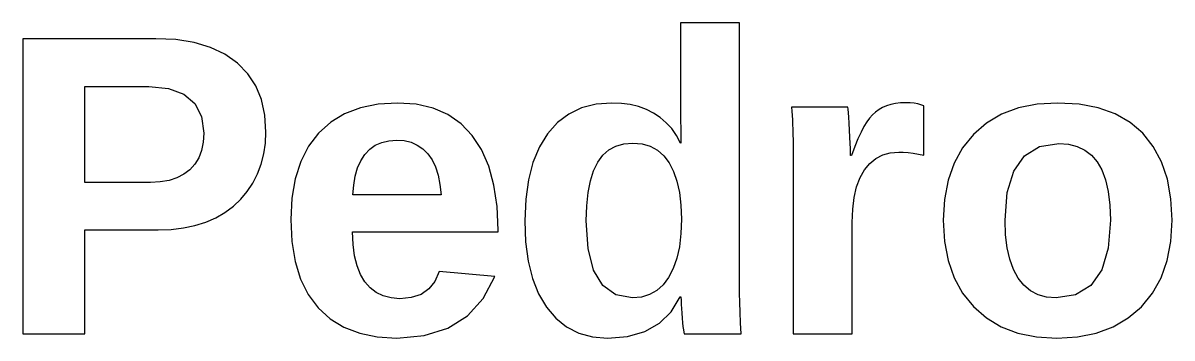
# Model space of a CAD drawing. Header units: metres. Extents: x 18 to 589, y 31 to 387.
# Drawn here: x 251.37 to 281.1, y 117.57 to 125.73 of the extents above; entities that cross this region are included whole.
import ezdxf

# ---------------------------------------------------------------- set-up
doc = ezdxf.new("R2010")
doc.units = ezdxf.units.M

msp = doc.modelspace()

# ---------------------------------------------------------------- linework, layer by layer
for p, q in [((269.907, 125.729), (268.383, 125.729)), ((268.383, 125.729), (268.383, 123.586)), ((269.907, 118.958), (269.907, 125.729)), ((254.802, 125.322), (251.368, 125.322)), ((251.368, 125.322), (251.368, 117.678)), ((255.326, 125.297), (254.802, 125.322)), ((255.799, 125.221), (255.326, 125.297)), ((256.221, 125.094), (255.799, 125.221)), ((256.593, 124.917), (256.221, 125.094)), ((256.915, 124.69), (256.593, 124.917)), ((257.182, 124.416), (256.915, 124.69)), ((257.389, 124.1), (257.182, 124.416)), ((252.968, 121.6), (252.968, 124.08)), ((252.968, 124.08), (254.623, 124.08)), ((254.623, 124.08), (255.135, 124.031)), ((255.135, 124.031), (255.533, 123.887)), ((257.537, 123.743), (257.389, 124.1)), ((255.533, 123.887), (255.817, 123.646)), ((257.626, 123.344), (257.537, 123.743)), ((255.817, 123.646), (255.987, 123.309)), ((260.1, 123.531), (259.691, 123.375)), ((260.557, 123.625), (260.1, 123.531)), ((261.063, 123.656), (260.557, 123.625)), ((261.544, 123.623), (261.063, 123.656)), ((261.979, 123.522), (261.544, 123.623)), ((262.365, 123.355), (261.979, 123.522)), ((265.824, 123.529), (265.49, 123.37)), ((266.197, 123.625), (265.824, 123.529)), ((266.609, 123.656), (266.197, 123.625)), ((266.852, 123.646), (266.609, 123.656)), ((267.081, 123.615), (266.852, 123.646)), ((267.296, 123.563), (267.081, 123.615)), ((267.498, 123.49), (267.296, 123.563)), ((267.686, 123.396), (267.498, 123.49)), ((267.859, 123.282), (267.686, 123.396)), ((268.383, 123.586), (268.394, 122.62)), ((272.711, 123.548), (271.257, 123.548)), ((271.257, 123.548), (271.263, 123.445)), ((271.263, 123.445), (271.27, 123.336)), ((272.718, 123.493), (272.711, 123.548)), ((272.726, 123.406), (272.718, 123.493)), ((272.734, 123.287), (272.726, 123.406)), ((273.431, 123.421), (273.348, 123.346)), ((273.519, 123.486), (273.431, 123.421)), ((273.611, 123.54), (273.519, 123.486)), ((273.712, 123.584), (273.611, 123.54)), ((273.822, 123.618), (273.712, 123.584)), ((273.941, 123.642), (273.822, 123.618)), ((274.07, 123.657), (273.941, 123.642)), ((274.208, 123.662), (274.07, 123.657)), ((274.321, 123.658), (274.208, 123.662)), ((274.424, 123.649), (274.321, 123.658)), ((274.519, 123.632), (274.424, 123.649)), ((274.604, 123.61), (274.519, 123.632)), ((274.68, 123.58), (274.604, 123.61)), ((274.68, 122.306), (274.68, 123.58)), ((277.125, 123.527), (276.687, 123.364)), ((277.612, 123.624), (277.125, 123.527)), ((278.149, 123.656), (277.612, 123.624)), ((278.697, 123.625), (278.149, 123.656)), ((279.19, 123.531), (278.697, 123.625)), ((279.629, 123.374), (279.19, 123.531)), ((255.987, 123.309), (256.044, 122.875)), ((257.655, 122.902), (257.626, 123.344)), ((259.33, 123.156), (259.018, 122.875)), ((259.691, 123.375), (259.33, 123.156)), ((262.703, 123.12), (262.365, 123.355)), ((262.994, 122.818), (262.703, 123.12)), ((265.196, 123.148), (264.941, 122.862)), ((265.49, 123.37), (265.196, 123.148)), ((268.015, 123.147), (267.859, 123.282)), ((268.154, 122.992), (268.015, 123.147)), ((271.27, 123.336), (271.276, 123.222)), ((271.276, 123.222), (271.281, 123.102)), ((271.281, 123.102), (271.287, 122.976)), ((272.744, 123.136), (272.734, 123.287)), ((272.754, 122.954), (272.744, 123.136)), ((273.199, 123.165), (273.128, 123.05)), ((273.271, 123.261), (273.199, 123.165)), ((273.348, 123.346), (273.271, 123.261)), ((276.3, 123.137), (275.962, 122.845)), ((276.687, 123.364), (276.3, 123.137)), ((280.013, 123.155), (279.629, 123.374)), ((280.343, 122.872), (280.013, 123.155)), ((256.044, 122.875), (256.03, 122.639)), ((257.642, 122.613), (257.655, 122.902)), ((259.018, 122.875), (258.758, 122.536)), ((263.234, 122.452), (262.994, 122.818)), ((264.941, 122.862), (264.729, 122.517)), ((268.277, 122.816), (268.154, 122.992)), ((268.383, 122.62), (268.277, 122.816)), ((271.287, 122.976), (271.292, 122.84)), ((271.292, 122.84), (271.296, 122.692)), ((272.764, 122.769), (272.754, 122.954)), ((273.053, 122.905), (272.973, 122.731)), ((273.128, 123.05), (273.053, 122.905)), ((275.962, 122.845), (275.681, 122.497)), ((280.616, 122.531), (280.343, 122.872)), ((256.03, 122.639), (255.987, 122.427)), ((257.602, 122.337), (257.642, 122.613)), ((258.758, 122.536), (258.556, 122.143)), ((260.34, 122.457), (260.485, 122.561)), ((260.485, 122.561), (260.651, 122.636)), ((260.651, 122.636), (260.836, 122.681)), ((260.836, 122.681), (261.041, 122.696)), ((261.041, 122.696), (261.235, 122.682)), ((261.235, 122.682), (261.412, 122.639)), ((261.412, 122.639), (261.572, 122.568)), ((261.572, 122.568), (261.716, 122.469)), ((264.729, 122.517), (264.564, 122.119)), ((266.529, 122.441), (266.712, 122.541)), ((266.712, 122.541), (266.919, 122.6)), ((266.919, 122.6), (267.152, 122.62)), ((267.152, 122.62), (267.387, 122.6)), ((267.387, 122.6), (267.598, 122.538)), ((267.598, 122.538), (267.785, 122.436)), ((268.394, 122.62), (268.383, 122.62)), ((271.296, 122.692), (271.298, 122.531)), ((271.298, 122.531), (271.3, 122.357)), ((272.772, 122.61), (272.764, 122.769)), ((272.777, 122.478), (272.772, 122.61)), ((272.89, 122.527), (272.803, 122.295)), ((272.973, 122.731), (272.89, 122.527)), ((275.681, 122.497), (275.463, 122.1)), ((277.282, 122.291), (277.671, 122.53)), ((277.671, 122.53), (278.171, 122.609)), ((278.171, 122.609), (278.419, 122.59)), ((278.419, 122.59), (278.642, 122.534)), ((278.642, 122.534), (278.84, 122.439)), ((280.827, 122.135), (280.616, 122.531)), ((255.915, 122.237), (255.815, 122.071)), ((255.987, 122.427), (255.915, 122.237)), ((257.534, 122.074), (257.602, 122.337)), ((260.109, 122.16), (260.214, 122.322)), ((260.214, 122.322), (260.34, 122.457)), ((261.716, 122.469), (261.844, 122.341)), ((261.844, 122.341), (261.953, 122.184)), ((263.421, 122.023), (263.234, 122.452)), ((266.24, 122.124), (266.372, 122.302)), ((266.372, 122.302), (266.529, 122.441)), ((267.785, 122.436), (267.948, 122.292)), ((267.948, 122.292), (268.087, 122.108)), ((271.3, 122.357), (271.3, 122.17)), ((272.78, 122.373), (272.777, 122.478)), ((272.781, 122.295), (272.78, 122.373)), ((272.803, 122.295), (272.781, 122.295)), ((273.279, 122.092), (273.436, 122.221)), ((273.436, 122.221), (273.614, 122.313)), ((273.614, 122.313), (273.811, 122.368)), ((273.811, 122.368), (274.029, 122.387)), ((274.029, 122.387), (274.146, 122.384)), ((274.146, 122.384), (274.269, 122.374)), ((274.269, 122.374), (274.399, 122.358)), ((274.399, 122.358), (274.536, 122.335)), ((274.536, 122.335), (274.68, 122.306)), ((277.004, 121.893), (277.282, 122.291)), ((278.84, 122.439), (279.014, 122.307)), ((279.014, 122.307), (279.163, 122.137)), ((255.686, 121.928), (255.531, 121.81)), ((255.815, 122.071), (255.686, 121.928)), ((257.44, 121.822), (257.534, 122.074)), ((258.556, 122.143), (258.411, 121.696)), ((259.964, 121.765), (260.025, 121.975)), ((260.025, 121.975), (260.109, 122.16)), ((261.953, 122.184), (262.042, 122)), ((262.042, 122), (262.11, 121.786)), ((263.555, 121.532), (263.421, 122.023)), ((264.564, 122.119), (264.446, 121.669)), ((266.049, 121.643), (266.133, 121.904)), ((266.133, 121.904), (266.24, 122.124)), ((268.087, 122.108), (268.202, 121.885)), ((271.3, 122.17), (271.3, 117.678)), ((273.028, 121.723), (273.142, 121.926)), ((273.142, 121.926), (273.279, 122.092)), ((275.463, 122.1), (275.306, 121.654)), ((279.163, 122.137), (279.286, 121.926)), ((279.286, 121.926), (279.382, 121.668)), ((280.979, 121.685), (280.827, 122.135)), ((254.919, 121.613), (254.666, 121.6)), ((255.147, 121.653), (254.919, 121.613)), ((255.351, 121.718), (255.147, 121.653)), ((255.531, 121.81), (255.351, 121.718)), ((257.319, 121.584), (257.44, 121.822)), ((258.411, 121.696), (258.325, 121.195)), ((259.925, 121.532), (259.964, 121.765)), ((262.11, 121.786), (262.158, 121.545)), ((264.446, 121.669), (264.376, 121.165)), ((265.99, 121.34), (266.049, 121.643)), ((268.202, 121.885), (268.29, 121.628)), ((268.29, 121.628), (268.354, 121.335)), ((272.939, 121.486), (273.028, 121.723)), ((275.306, 121.654), (275.213, 121.16)), ((276.837, 121.335), (277.004, 121.893)), ((279.382, 121.668), (279.45, 121.364)), ((281.07, 121.179), (280.979, 121.685)), ((254.666, 121.6), (252.968, 121.6)), ((257.004, 121.162), (257.173, 121.362)), ((257.173, 121.362), (257.319, 121.584)), ((259.907, 121.275), (259.925, 121.532)), ((262.158, 121.545), (262.186, 121.275)), ((263.635, 120.979), (263.555, 121.532)), ((265.954, 120.995), (265.99, 121.34)), ((268.354, 121.335), (268.392, 121.008)), ((272.876, 121.212), (272.939, 121.486)), ((276.782, 120.618), (276.837, 121.335)), ((279.45, 121.364), (279.491, 121.014)), ((256.811, 120.982), (257.004, 121.162)), ((258.325, 121.195), (258.296, 120.64)), ((262.186, 121.275), (259.907, 121.275)), ((264.376, 121.165), (264.352, 120.608)), ((272.838, 120.903), (272.876, 121.212)), ((275.213, 121.16), (275.181, 120.618)), ((279.491, 121.014), (279.505, 120.618)), ((281.1, 120.618), (281.07, 121.179)), ((256.356, 120.686), (256.595, 120.824)), ((256.595, 120.824), (256.811, 120.982)), ((263.661, 120.363), (263.635, 120.979)), ((265.942, 120.608), (265.954, 120.995)), ((268.392, 121.008), (268.405, 120.645)), ((272.825, 120.559), (272.838, 120.903)), ((255.203, 120.381), (255.519, 120.42)), ((255.519, 120.42), (255.817, 120.483)), ((255.817, 120.483), (256.096, 120.572)), ((256.096, 120.572), (256.356, 120.686)), ((258.296, 120.64), (258.324, 120.068)), ((264.352, 120.608), (264.375, 120.058)), ((265.99, 119.889), (265.942, 120.608)), ((268.405, 120.645), (268.392, 120.273)), ((272.825, 117.678), (272.825, 120.559)), ((275.181, 120.618), (275.213, 120.074)), ((276.795, 120.244), (276.782, 120.618)), ((279.505, 120.618), (279.449, 119.896)), ((281.068, 120.072), (281.1, 120.618)), ((252.968, 120.369), (254.867, 120.369)), ((252.968, 117.678), (252.968, 120.369)), ((254.867, 120.369), (255.203, 120.381)), ((259.909, 119.994), (259.896, 120.32)), ((259.896, 120.32), (263.661, 120.32)), ((263.661, 120.32), (263.661, 120.363)), ((268.392, 120.273), (268.352, 119.936)), ((276.836, 119.908), (276.795, 120.244)), ((258.324, 120.068), (258.41, 119.553)), ((259.947, 119.702), (259.909, 119.994)), ((264.375, 120.058), (264.442, 119.559)), ((266.134, 119.33), (265.99, 119.889)), ((268.352, 119.936), (268.286, 119.635)), ((275.213, 120.074), (275.306, 119.578)), ((276.904, 119.609), (276.836, 119.908)), ((279.449, 119.896), (279.28, 119.334)), ((280.973, 119.575), (281.068, 120.072)), ((258.41, 119.553), (258.552, 119.096)), ((260.011, 119.443), (259.947, 119.702)), ((264.442, 119.559), (264.553, 119.112)), ((268.286, 119.635), (268.193, 119.369)), ((275.306, 119.578), (275.463, 119.131)), ((276.999, 119.348), (276.904, 119.609)), ((280.815, 119.128), (280.973, 119.575)), ((260.1, 119.218), (260.011, 119.443)), ((262.137, 119.289), (262.028, 119.037)), ((263.575, 119.164), (262.137, 119.289)), ((266.373, 118.931), (266.134, 119.33)), ((268.193, 119.369), (268.074, 119.14)), ((277.121, 119.124), (276.999, 119.348)), ((279.28, 119.334), (278.999, 118.932)), ((258.552, 119.096), (258.751, 118.696)), ((260.214, 119.026), (260.1, 119.218)), ((260.351, 118.869), (260.214, 119.026)), ((262.028, 119.037), (261.872, 118.841)), ((263.274, 118.59), (263.575, 119.164)), ((264.553, 119.112), (264.71, 118.715)), ((266.709, 118.691), (266.373, 118.931)), ((267.931, 118.95), (267.766, 118.801)), ((268.074, 119.14), (267.931, 118.95)), ((269.909, 118.734), (269.907, 118.958)), ((275.463, 119.131), (275.681, 118.733)), ((277.268, 118.939), (277.121, 119.124)), ((277.44, 118.796), (277.268, 118.939)), ((278.999, 118.932), (278.606, 118.691)), ((280.593, 118.73), (280.815, 119.128)), ((258.751, 118.696), (259.007, 118.353)), ((260.511, 118.747), (260.351, 118.869)), ((260.691, 118.659), (260.511, 118.747)), ((260.893, 118.607), (260.691, 118.659)), ((261.668, 118.701), (261.416, 118.617)), ((261.872, 118.841), (261.668, 118.701)), ((264.71, 118.715), (264.911, 118.37)), ((267.141, 118.611), (266.709, 118.691)), ((267.371, 118.632), (267.141, 118.611)), ((267.579, 118.696), (267.371, 118.632)), ((267.766, 118.801), (267.579, 118.696)), ((268.139, 118.25), (268.372, 118.633)), ((268.372, 118.633), (268.394, 118.633)), ((268.394, 118.633), (268.395, 118.542)), ((269.914, 118.493), (269.909, 118.734)), ((275.681, 118.733), (275.962, 118.383)), ((277.636, 118.693), (277.44, 118.796)), ((277.856, 118.632), (277.636, 118.693)), ((278.1, 118.611), (277.856, 118.632)), ((278.606, 118.691), (278.1, 118.611)), ((280.308, 118.381), (280.593, 118.73)), ((259.007, 118.353), (259.315, 118.071)), ((261.117, 118.589), (260.893, 118.607)), ((261.416, 118.617), (261.117, 118.589)), ((262.87, 118.144), (263.274, 118.59)), ((264.911, 118.37), (265.153, 118.082)), ((268.395, 118.542), (268.399, 118.441)), ((268.399, 118.441), (268.405, 118.332)), ((269.923, 118.237), (269.914, 118.493)), ((275.962, 118.383), (276.299, 118.09)), ((279.967, 118.089), (280.308, 118.381)), ((259.315, 118.071), (259.673, 117.852)), ((262.363, 117.825), (262.87, 118.144)), ((265.153, 118.082), (265.433, 117.858)), ((267.835, 117.952), (268.139, 118.25)), ((268.405, 118.332), (268.413, 118.214)), ((268.413, 118.214), (268.424, 118.088)), ((268.424, 118.088), (268.435, 117.966)), ((269.935, 117.965), (269.923, 118.237)), ((276.299, 118.09), (276.682, 117.862)), ((279.577, 117.861), (279.967, 118.089)), ((259.673, 117.852), (260.08, 117.695)), ((261.753, 117.633), (262.363, 117.825)), ((265.433, 117.858), (265.75, 117.698)), ((267.013, 117.612), (267.459, 117.74)), ((267.459, 117.74), (267.835, 117.952)), ((268.435, 117.966), (268.446, 117.865)), ((268.446, 117.865), (268.457, 117.783)), ((268.457, 117.783), (268.466, 117.72)), ((269.951, 117.678), (269.935, 117.965)), ((276.682, 117.862), (277.113, 117.7)), ((279.139, 117.699), (279.577, 117.861)), ((251.368, 117.678), (252.968, 117.678)), ((260.08, 117.695), (260.536, 117.601)), ((260.536, 117.601), (261.041, 117.57)), ((261.041, 117.57), (261.753, 117.633)), ((265.75, 117.698), (266.104, 117.602)), ((266.104, 117.602), (266.495, 117.57)), ((266.495, 117.57), (267.013, 117.612)), ((268.466, 117.72), (268.475, 117.678)), ((268.475, 117.678), (269.951, 117.678)), ((271.3, 117.678), (272.825, 117.678)), ((277.113, 117.7), (277.591, 117.602)), ((277.591, 117.602), (278.116, 117.57)), ((278.116, 117.57), (278.652, 117.602)), ((278.652, 117.602), (279.139, 117.699))]:
    msp.add_line(p, q)

doc.saveas('drawing.dxf')
